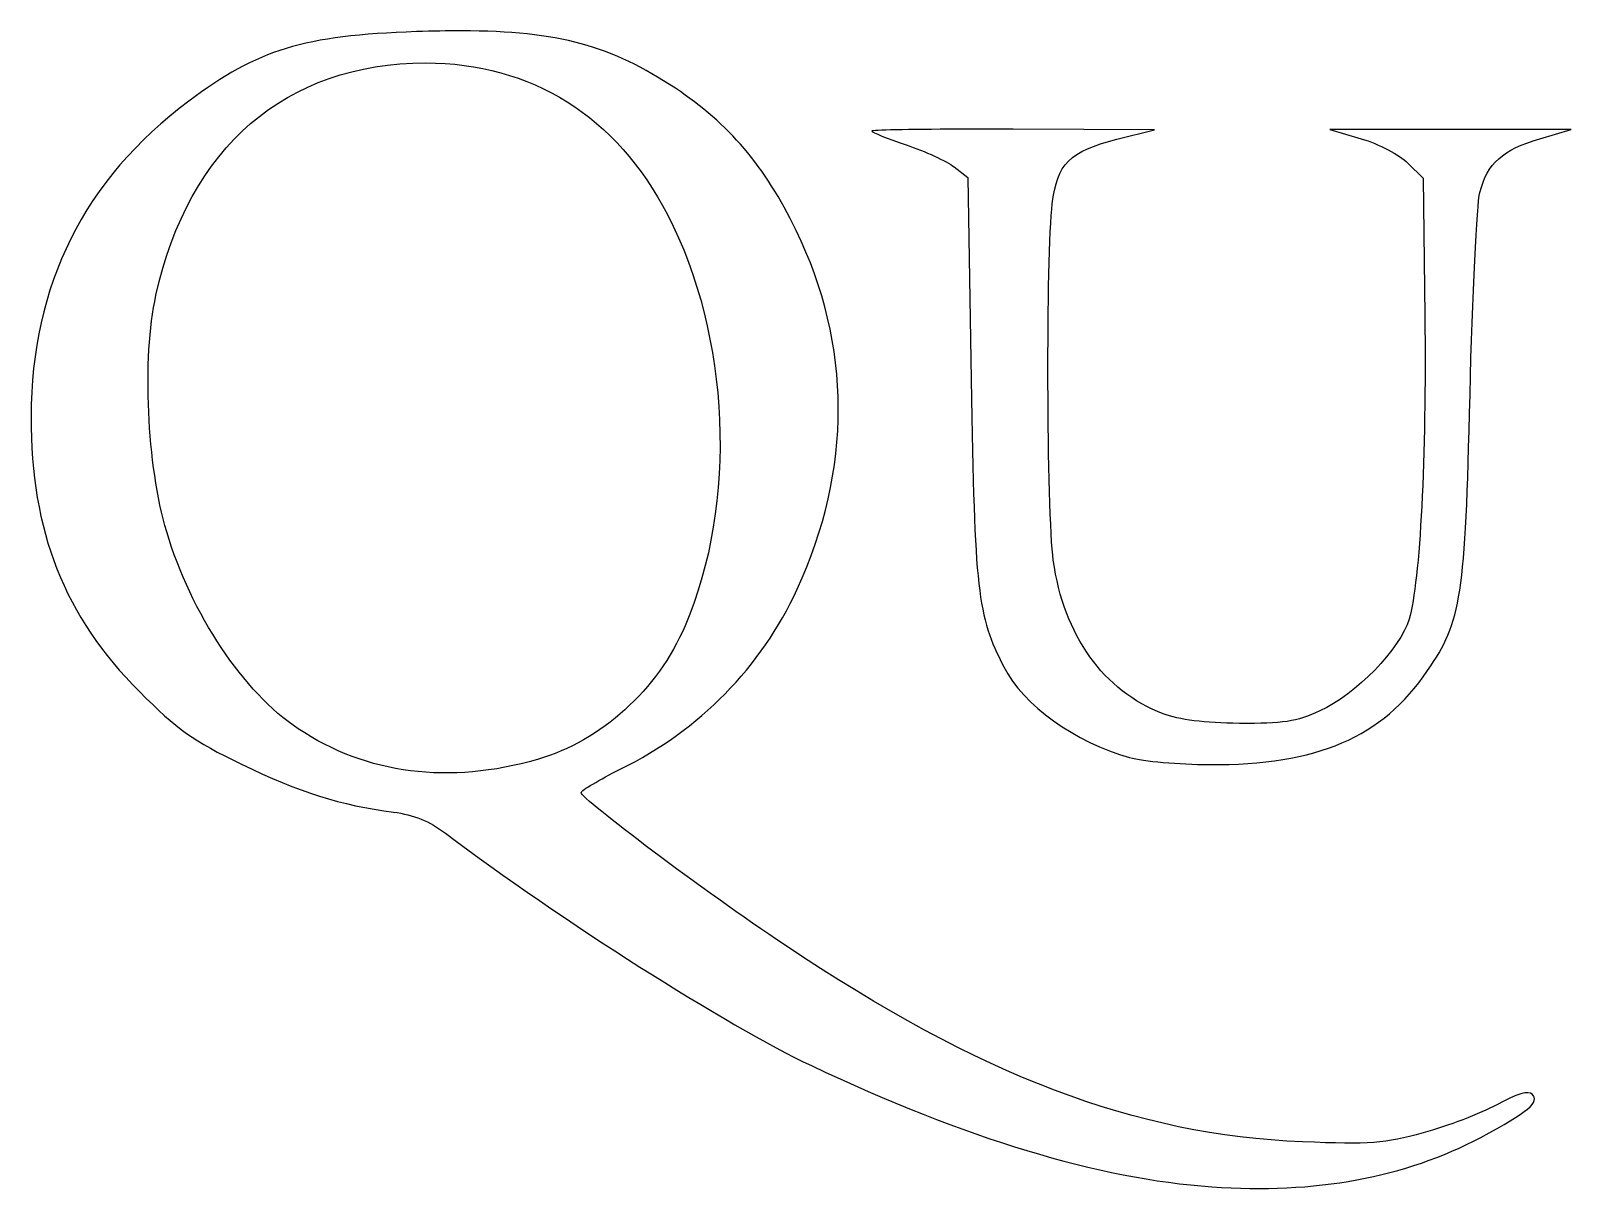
# Model space of a CAD drawing. Extents: x 18 to 597, y 6 to 390.
# Drawn here: x 32.9 to 97.1, y 23.5 to 72 of the extents above; entities that cross this region are included whole.
import ezdxf

# ---------------------------------------------------------------- set-up
doc = ezdxf.new("R2010")
doc.units = 0
doc.layers.add('Layer_1', color=7, linetype='CONTINUOUS')

msp = doc.modelspace()

# ---------------------------------------------------------------- linework, layer by layer
at = {"layer": 'Layer_1', "color": 7}
for points in [[(50.814331, 72.002112), (50.814331, 72.002112)], [(49.322742, 70.662657), (49.322742, 70.662657)], [(71.528452, 67.901621), (71.528452, 67.901621)], [(78.145239, 67.479953), (79.703524, 67.881244), (73.814892, 67.901085)], [(95.773105, 67.501458), (97.082791, 67.883982), (92.051849, 67.883982), (87.020908, 67.883982), (88.332248, 67.500894)], [(71.357022, 66.329022), (71.928632, 65.890251), (72.066988, 57.473199)], [(90.276384, 66.485571), (90.908629, 65.853873), (90.980285, 60.123435)]]:
    msp.add_lwpolyline(points, dxfattribs=at)
for points in [[(48.946813, 71.967935), (44.207958, 71.80402), (42.348844, 71.236838), (39.446067, 69.067989)], [(50.814331, 72.002112), (50.232606, 72.002902), (49.612494, 71.990964), (48.946813, 71.967935)], [(59.734097, 69.606554), (57.070769, 71.370838), (54.886408, 71.996609), (50.814331, 72.002112)], [(38.079604, 60.97727), (39.44062, 67.157994), (43.499453, 70.654191), (49.322742, 70.662657)], [(49.322742, 70.662657), (53.727274, 70.669092), (57.286017, 68.43821), (59.40447, 64.342996)], [(64.771654, 63.680988), (63.466461, 66.363905), (61.968216, 68.126552), (59.734097, 69.606554)], [(39.446067, 69.067989), (35.08204, 65.807391), (32.886924, 61.415082), (32.873377, 55.91601)], [(71.528452, 67.901621), (69.41691, 67.894283), (67.926811, 67.865045), (67.926811, 67.825562)], [(67.926811, 67.825562), (67.926811, 67.772928), (68.570038, 67.51365), (69.356111, 67.248982)], [(73.814892, 67.901085), (73.005239, 67.90385), (72.232297, 67.904076), (71.528452, 67.901621)], [(75.44759, 64.783404), (75.659065, 66.477217), (76.147984, 66.965716), (78.145239, 67.479953)], [(88.332248, 67.500894), (89.071885, 67.28474), (89.919739, 66.841961), (90.276384, 66.485571)], [(93.274444, 65.269024), (93.589018, 66.481817), (94.223134, 67.048407), (95.773105, 67.501458)], [(69.356111, 67.248982), (70.142182, 66.984342), (71.042592, 66.570322), (71.357022, 66.329022)], [(92.864342, 56.830466), (92.962648, 60.980939), (93.14719, 64.778409), (93.274444, 65.269024)], [(59.40447, 64.342996), (62.027116, 59.2731), (62.326393, 52.300038), (60.140342, 47.200198)], [(75.491687, 49.929823), (75.218696, 51.90329), (75.186608, 62.693069), (75.44759, 64.783404)], [(64.814097, 48.727048), (67.111242, 53.704263), (67.096431, 58.902175), (64.771654, 63.680988)], [(38.528295, 51.11383), (37.700269, 53.908563), (37.498531, 58.338436), (38.079604, 60.97727)], [(90.980285, 60.123435), (91.053866, 54.251576), (90.785496, 49.062582), (90.325993, 47.476888)], [(72.066988, 57.473199), (72.213236, 48.605382), (72.321042, 47.655196), (73.424632, 45.491963)], [(91.097695, 45.333213), (92.515247, 47.406841), (92.664085, 48.375681), (92.864342, 56.830466)], [(32.873377, 55.91601), (32.861589, 51.128392), (34.254612, 47.593305), (37.386728, 44.461203)], [(44.009578, 42.905114), (41.746926, 44.406988), (39.533065, 47.722506), (38.528295, 51.11383)], [(80.066224, 43.53351), (77.587842, 44.474721), (75.924596, 46.80026), (75.491687, 49.929823)], [(57.464743, 41.232185), (60.748548, 42.85962), (63.313496, 45.475707), (64.814097, 48.727048)], [(60.140342, 47.200198), (58.99459, 44.527243), (56.648342, 42.403944), (53.986024, 41.630711)], [(90.325993, 47.476888), (89.972916, 46.258478), (88.086988, 44.315717), (86.609702, 43.648713)], [(73.424632, 45.491963), (74.239326, 43.895008), (76.406146, 42.333445), (78.674406, 41.708972)], [(81.989964, 41.414078), (86.524115, 41.390173), (89.184426, 42.5345), (91.097695, 45.333213)], [(37.386728, 44.461203), (38.983931, 42.864022), (39.616871, 42.414076), (41.64652, 41.43118)], [(83.24784, 43.131118), (81.810758, 43.143761), (80.733801, 43.280018), (80.066224, 43.53351)], [(86.609702, 43.648713), (85.61517, 43.199669), (85.064143, 43.115031), (83.24784, 43.131118)], [(53.986024, 41.630711), (50.319596, 40.565887), (46.870199, 41.006351), (44.009578, 42.905114)], [(41.64652, 41.43118), (44.058871, 40.26295), (45.785704, 39.718176), (47.981636, 39.433019)], [(55.806687, 40.248274), (55.806687, 40.337738), (56.5529, 40.780291), (57.464743, 41.232185)], [(78.674406, 41.708972), (79.240377, 41.553157), (80.732249, 41.420851), (81.989964, 41.414078)], [(64.267842, 33.90818), (60.950009, 36.127971), (55.806687, 39.981856), (55.806687, 40.248274)], [(47.981636, 39.433019), (48.817812, 39.32442), (49.485717, 39.052752), (50.153976, 38.548873)], [(50.153976, 38.548873), (54.952245, 34.930982), (61.887072, 30.527101), (65.406103, 28.863458)], [(85.877688, 25.687922), (78.902151, 25.972091), (72.475663, 28.4167), (64.267842, 33.90818)], [(65.406103, 28.863458), (71.83315, 25.825053), (77.370195, 24.149923), (82.104619, 23.811567)], [(93.309722, 25.874216), (95.320906, 26.950386), (95.789942, 27.343465), (95.458909, 27.674484)], [(95.458909, 27.674484), (95.301878, 27.831512), (94.824135, 27.689103), (93.982204, 27.233512)], [(93.982204, 27.233512), (93.297742, 26.863151), (91.914802, 26.334634), (90.908629, 26.058874)], [(82.104619, 23.811567), (86.383122, 23.505808), (90.1945, 24.207243), (93.309722, 25.874216)], [(90.908629, 26.058874), (89.286543, 25.614346), (88.716341, 25.572267), (85.877688, 25.687922)]]:
    msp.add_open_spline(points, degree=3, dxfattribs=at)

doc.saveas('drawing.dxf')
